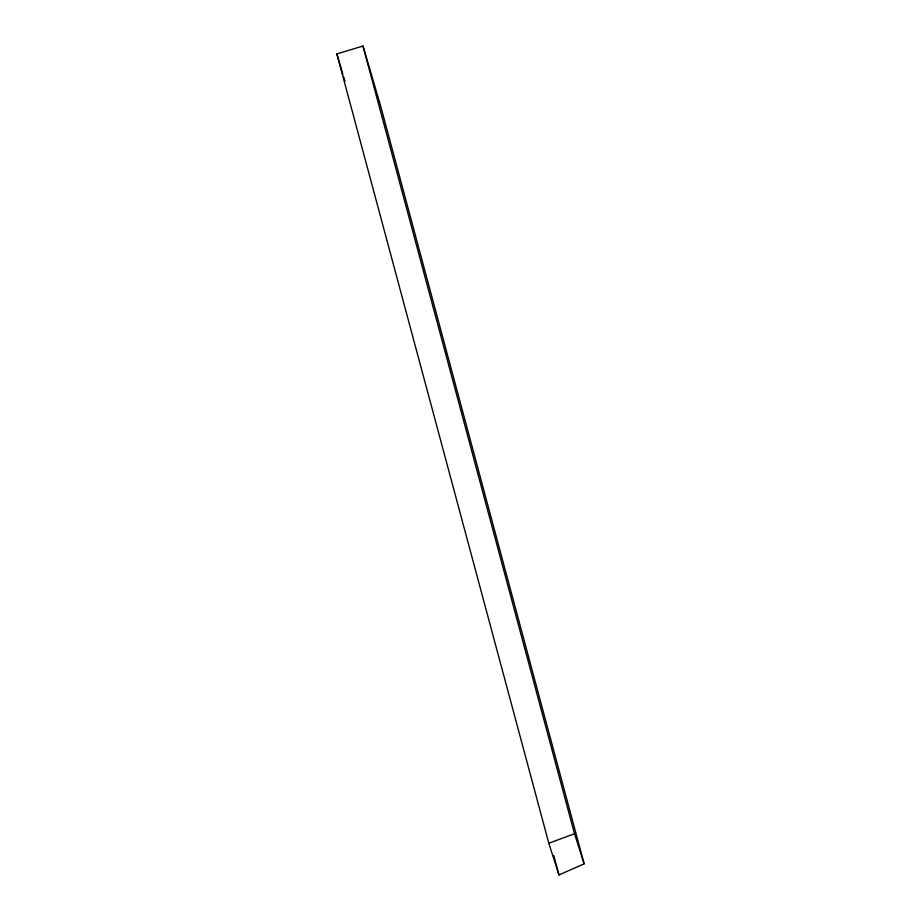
<?xml version="1.0" encoding="UTF-8"?>
<svg xmlns="http://www.w3.org/2000/svg" width="921" height="921" viewBox="0 0 921 921"><rect width="100%" height="100%" fill="white"/><g stroke="black" fill="none" stroke-linecap="round" stroke-linejoin="round"><path stroke-width="1.38" d="M558.966 874.95L584.133 863.829L380.5 105.478L362.989 46.05L336.867 53.925L548.812 843.233L558.966 874.95L553.74 855.505M548.812 843.233L574.508 833.758L362.989 46.05M574.508 833.758L584.133 863.829M336.867 53.925L342.888 74.359M343.694 77.088L344.891 81.175"/></g></svg>
